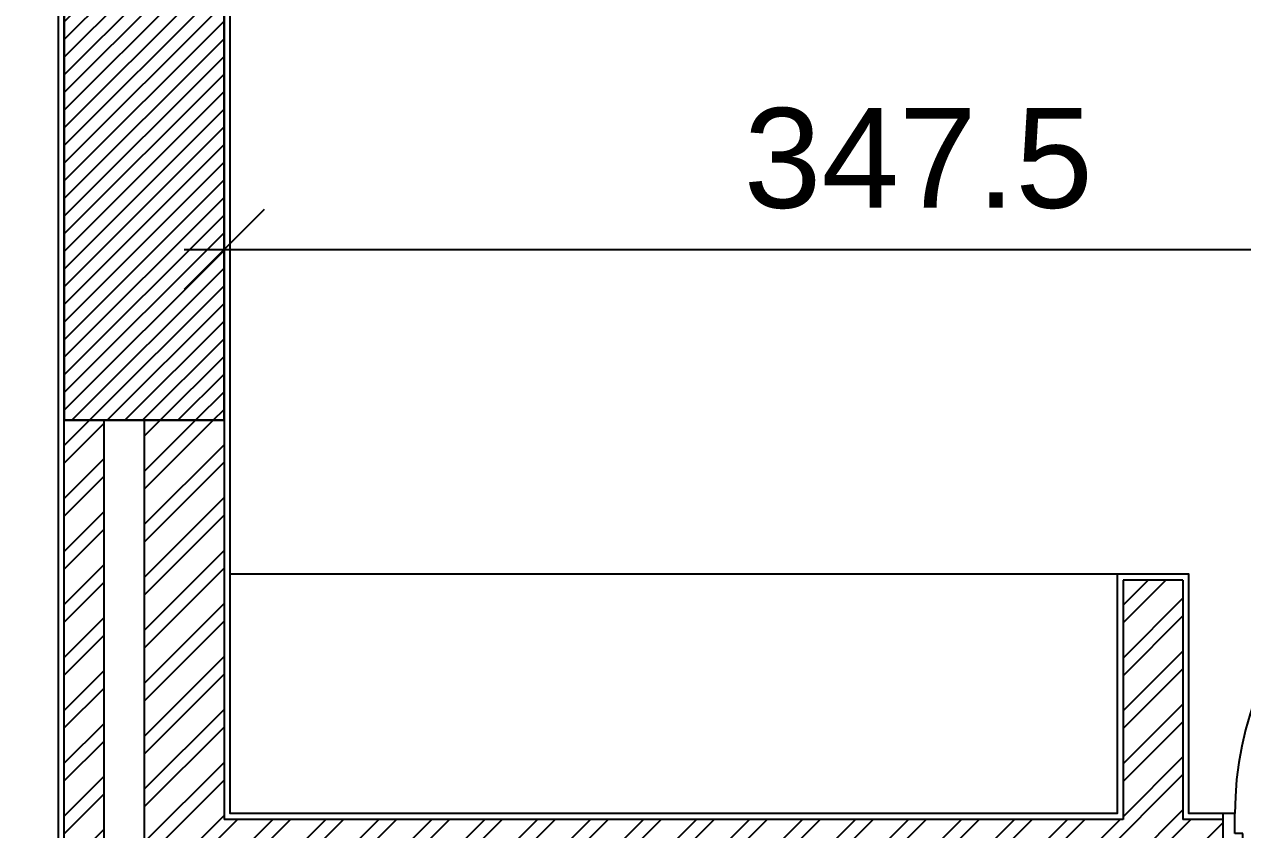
# Model space of a CAD drawing. Extents: x -1.8 to 45.6, y -22.6 to 61.5.
# Drawn here: x 3.828 to 6.878, y 16.225 to 18.241 of the extents above; entities that cross this region are included whole.
import ezdxf

# ---------------------------------------------------------------- set-up
doc = ezdxf.new("R2010")
doc.units = 0
doc.header["$MEASUREMENT"] = 0
doc.header["$PDMODE"] = 35
doc.header["$PDSIZE"] = 0.3
doc.layers.get('0').update_dxf_attribs({"linetype": 'CONTINUOUS'})
doc.layers.get('DEFPOINTS').update_dxf_attribs({"linetype": 'CONTINUOUS'})
for name, color, linetype in [('A-closet', 252, 'CONTINUOUS'), ('a-dim', 3, 'CONTINUOUS'), ('A-DOORS', 1, 'CONTINUOUS'), ('A-HATCH-CONC', 8, 'CONTINUOUS'), ('A-HATCH-WALL', 8, 'CONTINUOUS'), ('A-PLASTER', 8, 'CONTINUOUS'), ('A-PORTE', 1, 'CONTINUOUS'), ('A-WALL', 4, 'CONTINUOUS'), ('S-2ND-3RD-4-5-6TH$0$A-STR 2-3-4-5-6', 2, 'CONTINUOUS')]:
    doc.layers.add(name, color=color, linetype=linetype)
doc.styles.add('A100-STEXT', font='arial.ttf', dxfattribs={"height": 0.25})
doc.dimstyles.new('A100-DIM', dxfattribs={"dimtxt": 0.25, "dimasz": 0.2, "dimexe": 0.1, "dimexo": 0.3, "dimgap": 0.1, "dimtad": 1, "dimlfac": 100, "dimrnd": 0.5, "dimdsep": 46, "dimtxsty": 'A100-STEXT', "dimblk1": 'OBLIQUE', "dimblk2": 'OBLIQUE', "dimsah": 1, "dimcen": -0.05, "dimdle": 0.1, "dimclrd": 15, "dimclre": 15, "dimclrt": 256, "dimadec": 0, "dimazin": 0, "dimtfac": 0.28, "dimtix": 1, "dimtmove": 2, "dimatfit": 3, "dimldrblk": 'OBLIQUE', "dimfxl": 1, "dimtolj": 1, "dimarcsym": 0})

# ---------------------------------------------------------------- blocks, each defined once
blk = doc.blocks.new('P90E18D')
at = {"layer": 'A-PORTE'}
for p, q in [((0, 0), (0.05, 0)), ((0, -0.18), (0, 0)), ((0.05, 0), (0.05, -0.13)), ((0.9, 0), (0.85, 0)), ((0.85, 0), (0.85, -0.13)), ((0.9, -0.18), (0.9, 0)), ((0.05, -0.13), (0.03, -0.13)), ((0.03, -0.13), (0.03, -0.18)), ((0.85, -0.13), (0.87, -0.13)), ((0.87, -0.13), (0.87, -0.18)), ((0.03, -0.18), (0, -0.18)), ((0.06, -0.18), (0.02, -0.18)), ((0.03, -0.18), (0.03, -1.02)), ((0.06, -1.02), (0.06, -0.18)), ((0.87, -0.18), (0.9, -0.18))]:
    blk.add_line(p, q, dxfattribs=at)
blk.add_arc((0.03, -0.18), 0.84, 270, 360, dxfattribs=at)
blk = doc.blocks.new('_OBLIQUE')
at = {"color": 0, "linetype": 'ByBlock'}
blk.add_line((-0.5, -0.5), (0.5, 0.5), dxfattribs=at)
blk = doc.blocks.new('*D101')
at = {"layer": 'a-dim', "color": 15, "lineweight": -2}
for p, q in [((4.3284, 17.6859), (4.3284, 17.7773)), ((7.8034, 17.6859), (7.8034, 17.7773)), ((4.2284, 17.6773), (7.9034, 17.6773))]:
    blk.add_line(p, q, dxfattribs=at)
at = {"layer": 'DEFPOINTS', "color": 0}
for p in [(7.8034, 17.6773), (4.3284, 17.3859), (7.8034, 17.3859)]:
    blk.add_point(p, dxfattribs=at)
at = {"layer": 'a-dim', "color": 15, "lineweight": -2, "xscale": 0.2, "yscale": 0.2, "zscale": 0.2, "rotation": 180}
blk.add_blockref('_OBLIQUE', (4.3284, 17.6773), dxfattribs=at)
at = {"layer": 'a-dim', "color": 15, "lineweight": -2, "xscale": 0.2, "yscale": 0.2, "zscale": 0.2}
blk.add_blockref('_OBLIQUE', (7.8034, 17.6773), dxfattribs=at)
at = {"layer": 'a-dim', "insert": (6.0659, 17.9051), "char_height": 0.25, "attachment_point": 5, "style": 'A100-STEXT'}
blk.add_mtext('\\A1;347.5', dxfattribs=at)

msp = doc.modelspace()

# ---------------------------------------------------------------- hatches: boundary and pattern name
at = {"layer": 'A-HATCH-CONC'}
h = msp.add_hatch(dxfattribs=at)
h.set_pattern_fill('ANSI31', color=256, scale=0.25, style=0)
h.paths.add_polyline_path([(4.32837, 18.6), (3.92837, 18.6), (3.92837, 17.25), (4.32837, 17.25)])
at = {"layer": 'A-HATCH-WALL'}
h = msp.add_hatch(dxfattribs=at)
h.set_pattern_fill('ANSI32', color=256, scale=0.25, style=0)
h.paths.add_polyline_path([(4.02837, 17.25), (3.92837, 17.25), (3.92837, 14.3), (3.82837, 14.3), (3.82837, 14.15), (3.92837, 14.15), (3.92837, 14.05), (4.02837, 14.05)])
h = msp.add_hatch(dxfattribs=at)
h.set_pattern_fill('ANSI32', color=256, scale=0.25, style=0)
h.paths.add_polyline_path([(6.72837, 16.85), (6.57837, 16.85), (6.57837, 16.25), (4.32837, 16.25), (4.32837, 17.25), (4.12837, 17.25), (4.12837, 14.05), (4.32837, 14.05), (4.32837, 16.1), (6.57837, 16.1), (6.57837, 15.275), (6.72837, 15.275), (6.72837, 16.1), (6.82837, 16.1), (6.82837, 16.25), (6.72837, 16.25)])

# ---------------------------------------------------------------- linework, layer by layer
at = {"layer": 'A-closet'}
msp.add_line((6.56337, 16.865), (4.34337, 16.865), dxfattribs=at)
at = {"layer": 'A-PLASTER'}
for points in [[(6.82837, 16.265), (6.74337, 16.265), (6.74337, 16.865), (6.56337, 16.865), (6.56337, 16.265), (4.34337, 16.265), (4.34337, 20.365), (5.02837, 20.365)], [(3.85837, 18.415), (3.85837, 18.4), (3.91337, 18.4), (3.91337, 14.315), (3.82837, 14.315)]]:
    msp.add_lwpolyline(points, dxfattribs=at)
at = {"layer": 'A-WALL'}
for p, q in [((3.92837, 14.3), (3.92837, 17.25)), ((4.02837, 14.05), (4.02837, 17.25)), ((4.12837, 17.25), (4.12837, 14.05)), ((4.32837, 17.25), (4.32837, 16.25)), ((6.72837, 16.85), (6.57837, 16.85)), ((6.57837, 16.85), (6.57837, 16.25)), ((6.72837, 16.85), (6.72837, 16.25)), ((6.57837, 16.25), (4.32837, 16.25)), ((6.82837, 16.25), (6.72837, 16.25)), ((6.82837, 16.25), (6.82837, 16.1))]:
    msp.add_line(p, q, dxfattribs=at)
at = {"layer": 'S-2ND-3RD-4-5-6TH$0$A-STR 2-3-4-5-6'}
for points in [[(4.32837, 17.25), (3.92837, 17.25), (3.92837, 18.6), (4.32837, 18.6)], [(3.92837, 18.6), (3.92837, 17.25), (4.32837, 17.25), (4.32837, 18.6)]]:
    msp.add_lwpolyline(points, close=True, dxfattribs=at)

# ---------------------------------------------------------------- block references
at = {"layer": 'A-DOORS', "rotation": 180.0000000001099}
msp.add_blockref('P90E18D', (7.72837, 16.085), dxfattribs=at)

# ---------------------------------------------------------------- dimensions: what is measured, and where the dimension line sits
at = {"layer": 'a-dim'}
dim = msp.add_linear_dim(base=(7.80337, 17.67733), p1=(4.32837, 17.38592), p2=(7.80337, 17.38592), dimstyle='A100-DIM', dxfattribs=at)
dim.commit()
dim.dimension.update_dxf_attribs({"geometry": '*D101', "text_midpoint": (6.06587, 17.90506)})

doc.saveas('drawing.dxf')
